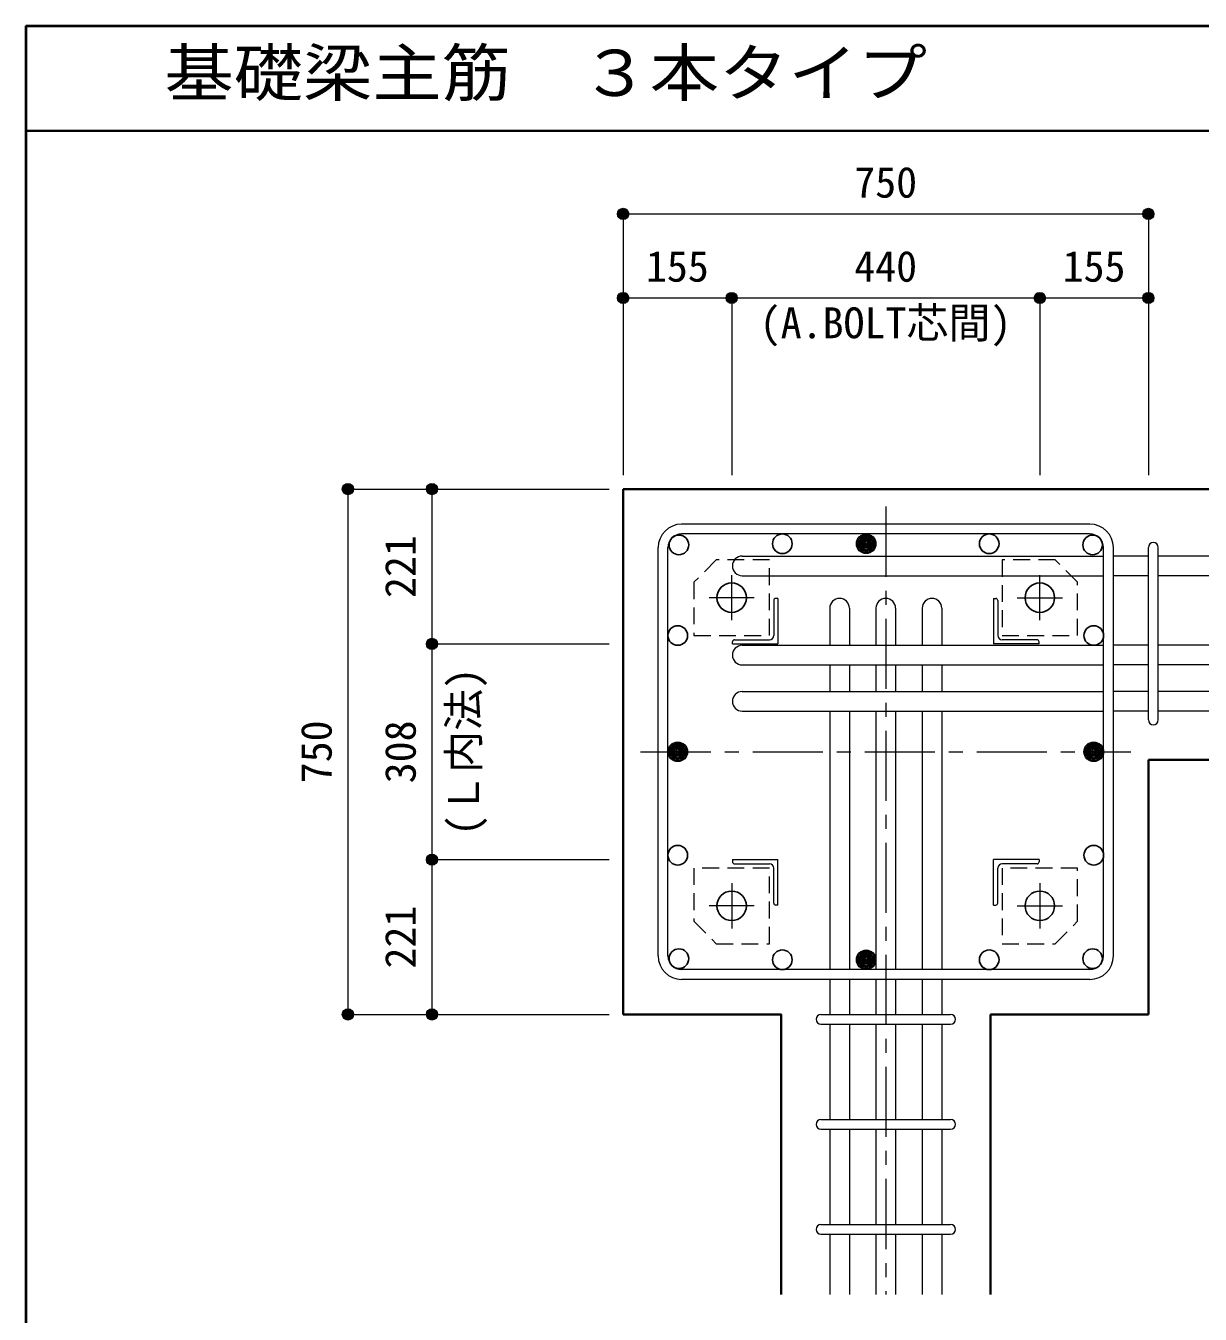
# Model space of a CAD drawing. Units: millimetres at full size, sheet at 1:20. Extents: x -3982 to 3969, y -2797 to 2801.
# Drawn here: x -3982 to -2305, y 961 to 2801 of the extents above; entities that cross this region are included whole.
import ezdxf
from ezdxf.enums import TextEntityAlignment as Align

# ---------------------------------------------------------------- set-up
doc = ezdxf.new("R2010")
doc.units = ezdxf.units.MM
doc.header["$LTSCALE"] = 20
doc.header["$PDMODE"] = 32
doc.header["$PDSIZE"] = 12
doc.linetypes.add('CHAIN1', pattern=[8, 5, -1, 1, -1])
doc.linetypes.add('DASHED1', pattern=[1.8, 1.2, -0.6])
for name, color, linetype, lineweight in [('6-1_躯体線', 2, 'Continuous', 35), ('6-2_A.Bolt_', 4, 'Continuous', 9), ('6-3_柱型主筋', 4, 'Continuous', 9), ('6-4_フープ', 7, 'Continuous', 18), ('6-5_梁主筋', 7, 'Continuous', 18), ('6-6_S.T.P.', 7, 'Continuous', 18), ('6-7_文字', 7, 'Continuous', 18), ('6-9', 4, 'DASHED1', 9), ('6-D_寸法', 4, 'Continuous', 9), ('F-0_枠', 6, 'Continuous', 40)]:
    doc.layers.add(name, color=color, linetype=linetype, lineweight=lineweight)
doc.styles.add('ＭＳ ゴシック', font='')
doc.styles.get('ＭＳ ゴシック').set_extended_font_data('MS Gothic')

msp = doc.modelspace()

# ---------------------------------------------------------------- linework, layer by layer
at = {"layer": '6-1_躯体線'}
for p, q in [((-3128.87, 1389.12), (-3128.87, 2139.12)), ((-1978.87, 2139.12), (-3128.87, 2139.12)), ((-2378.87, 1389.12), (-2378.87, 1752.62)), ((-1978.87, 1752.62), (-2378.87, 1752.62)), ((-2378.87, 1389.12), (-2604.37, 1389.12)), ((-2604.37, 989.12), (-2604.37, 1389.12))]:
    msp.add_line(p, q, dxfattribs=at)
msp.add_lwpolyline([(-2903.37, 989.12), (-2903.37, 1389.12), (-3128.87, 1389.12)], dxfattribs=at)
at = {"layer": '6-2_A.Bolt_', "linetype": 'CHAIN1'}
for p, q in [((-2973.87, 1951.92), (-2973.87, 2016.42)), ((-2533.87, 1951.92), (-2533.87, 2016.42)), ((-2941.67, 1984.12), (-3006.17, 1984.12)), ((-2566.07, 1984.12), (-2501.57, 1984.12)), ((-2973.87, 1576.32), (-2973.87, 1511.83)), ((-2533.87, 1576.32), (-2533.87, 1511.82)), ((-2941.67, 1544.12), (-3006.17, 1544.12)), ((-2566.07, 1544.12), (-2501.57, 1544.12))]:
    msp.add_line(p, q, dxfattribs=at)
at = {"layer": '6-2_A.Bolt_'}
for p, q in [((-2913.87, 1980.12), (-2913.87, 1930.12)), ((-2907.87, 1983.12), (-2910.87, 1983.12)), ((-2907.87, 1983.12), (-2907.87, 1918.12)), ((-2599.87, 1983.12), (-2599.87, 1918.12)), ((-2599.87, 1983.12), (-2596.87, 1983.12)), ((-2593.87, 1980.12), (-2593.87, 1930.12)), ((-2972.87, 1918.12), (-2972.87, 1921.12)), ((-2972.87, 1918.12), (-2907.87, 1918.12)), ((-2969.87, 1924.12), (-2919.87, 1924.12)), ((-2534.87, 1918.12), (-2599.87, 1918.12)), ((-2537.87, 1924.12), (-2587.87, 1924.12)), ((-2534.87, 1918.12), (-2534.87, 1921.12)), ((-2972.87, 1610.12), (-2907.87, 1610.12)), ((-2972.87, 1610.12), (-2972.87, 1607.12)), ((-2969.87, 1604.12), (-2919.87, 1604.12)), ((-2907.87, 1545.12), (-2907.87, 1610.12)), ((-2534.87, 1610.12), (-2599.87, 1610.12)), ((-2599.87, 1545.12), (-2599.87, 1610.12)), ((-2537.87, 1604.12), (-2587.87, 1604.12)), ((-2534.87, 1610.12), (-2534.87, 1607.12)), ((-2913.87, 1548.12), (-2913.87, 1598.12)), ((-2593.87, 1548.12), (-2593.87, 1598.12)), ((-2907.87, 1545.12), (-2910.87, 1545.12)), ((-2599.87, 1545.12), (-2596.87, 1545.12))]:
    msp.add_line(p, q, dxfattribs=at)
at = {"layer": '6-2_A.Bolt_', "color": 3, "lineweight": 25}
for centre in [(-2973.87, 1984.12), (-2533.87, 1984.12), (-2973.87, 1544.12), (-2533.87, 1544.12)]:
    msp.add_circle(centre, 21, dxfattribs=at)
at = {"layer": '6-2_A.Bolt_'}
for centre, radius, start, end in [((-2910.87, 1980.12), 3, 90, 180), ((-2596.87, 1980.12), 3, 0, 90), ((-2969.87, 1921.12), 3, 90, 180), ((-2919.87, 1930.12), 6, 270, 0), ((-2587.87, 1930.12), 6, 180, 270), ((-2537.87, 1921.12), 3, 0, 90), ((-2969.87, 1607.12), 3, 180, 270), ((-2919.87, 1598.12), 6, 0, 90), ((-2587.87, 1598.12), 6, 90, 180), ((-2537.87, 1607.12), 3, 270, 0), ((-2910.87, 1548.12), 3, 180, 270), ((-2596.87, 1548.12), 3, 270, 0)]:
    msp.add_arc(centre, radius, start, end, dxfattribs=at)
at = {"layer": '6-3_柱型主筋', "color": 3, "lineweight": 25}
for centre in [(-3049.26, 2059.51), (-2901.56, 2061.12), (-2606.17, 2061.12), (-2458.48, 2059.51), (-3050.87, 1930.12), (-2456.87, 1930.12), (-3050.87, 1616.43), (-2456.87, 1616.43), (-3049.26, 1468.74), (-2901.56, 1467.12), (-2606.17, 1467.12), (-2458.48, 1468.74)]:
    msp.add_circle(centre, 14, dxfattribs=at)
at = {"layer": '6-3_柱型主筋'}
for centre, radius in [((-2781.87, 2061.12), 14), ((-2781.87, 2061.12), 12.5), ((-2781.87, 2061.12), 11), ((-2781.87, 2061.12), 9.5), ((-2781.87, 2061.12), 8), ((-2781.87, 2061.12), 6.5), ((-2781.87, 2061.12), 5), ((-2781.87, 2061.12), 3.5), ((-2781.87, 2061.12), 2), ((-2781.87, 2061.12), 0.5), ((-3050.87, 1764.12), 14), ((-3050.87, 1764.12), 12.5), ((-3050.87, 1764.12), 11), ((-3050.87, 1764.12), 9.5), ((-3050.87, 1764.12), 8), ((-3050.87, 1764.12), 6.5), ((-3050.87, 1764.12), 5), ((-3050.87, 1764.12), 3.5), ((-2456.87, 1764.12), 14), ((-2456.87, 1764.12), 12.5), ((-2456.87, 1764.12), 11), ((-2456.87, 1764.12), 9.5), ((-2456.87, 1764.12), 8), ((-2456.87, 1764.12), 6.5), ((-2456.87, 1764.12), 5), ((-2456.87, 1764.12), 3.5), ((-3050.87, 1764.12), 2), ((-3050.87, 1764.12), 0.5), ((-2456.87, 1764.12), 2), ((-2456.87, 1764.12), 0.5), ((-2781.87, 1467.12), 14), ((-2781.87, 1467.12), 12.5), ((-2781.87, 1467.12), 11), ((-2781.87, 1467.12), 9.5), ((-2781.87, 1467.12), 8), ((-2781.87, 1467.12), 6.5), ((-2781.87, 1467.12), 5), ((-2781.87, 1467.12), 3.5), ((-2781.87, 1467.12), 2), ((-2781.87, 1467.12), 0.5)]:
    msp.add_circle(centre, radius, dxfattribs=at)
at = {"layer": '6-4_フープ'}
for p, q in [((-2462.37, 2089.12), (-3045.37, 2089.12)), ((-2462.37, 2075.12), (-3045.37, 2075.12)), ((-3078.87, 1472.62), (-3078.87, 2055.62)), ((-3064.87, 1472.62), (-3064.87, 2055.62)), ((-2442.87, 1472.62), (-2442.87, 2055.62)), ((-2428.87, 1472.62), (-2428.87, 2055.62)), ((-2462.37, 1453.12), (-3045.37, 1453.12)), ((-2462.37, 1439.12), (-3045.37, 1439.12))]:
    msp.add_line(p, q, dxfattribs=at)
for centre, radius, start, end in [((-3045.37, 2055.62), 33.5, 90, 180), ((-2462.37, 2055.62), 33.5, 0, 90), ((-3045.37, 2055.62), 19.5, 90, 180), ((-2462.37, 2055.62), 19.5, 0, 90), ((-3045.37, 1472.62), 33.5, 180, 270), ((-3045.37, 1472.62), 19.5, 180, 270), ((-2462.37, 1472.62), 33.5, 270, 0), ((-2462.37, 1472.62), 19.5, 270, 0)]:
    msp.add_arc(centre, radius, start, end, dxfattribs=at)
at = {"layer": '6-5_梁主筋'}
for p, q in [((-2958.87, 2043.51), (-2442.87, 2043.51)), ((-2378.87, 2043.51), (-2428.87, 2043.51)), ((-2228.87, 2043.51), (-2364.87, 2043.51)), ((-2958.87, 2015.51), (-2442.87, 2015.51)), ((-2378.87, 2015.51), (-2428.87, 2015.51)), ((-2228.87, 2015.51), (-2364.87, 2015.51)), ((-2833.87, 1969.12), (-2833.87, 1916.12)), ((-2805.87, 1969.12), (-2805.87, 1916.12)), ((-2767.87, 1969.12), (-2767.87, 1916.12)), ((-2739.87, 1969.12), (-2739.87, 1916.12)), ((-2701.87, 1969.12), (-2701.87, 1916.12)), ((-2673.87, 1969.12), (-2673.87, 1916.12)), ((-2958.87, 1916.12), (-2442.87, 1916.12)), ((-2378.87, 1916.12), (-2428.87, 1916.12)), ((-2228.87, 1916.12), (-2364.87, 1916.12)), ((-2958.87, 1888.12), (-2442.87, 1888.12)), ((-2833.87, 1888.12), (-2833.87, 1850.12)), ((-2805.87, 1888.12), (-2805.87, 1850.12)), ((-2767.87, 1888.12), (-2767.87, 1850.12)), ((-2739.87, 1888.12), (-2739.87, 1850.12)), ((-2701.87, 1888.12), (-2701.87, 1850.12)), ((-2673.87, 1888.12), (-2673.87, 1850.12)), ((-2378.87, 1888.12), (-2428.87, 1888.12)), ((-2228.87, 1888.12), (-2364.87, 1888.12)), ((-2958.87, 1850.12), (-2442.87, 1850.12)), ((-2378.87, 1850.12), (-2428.87, 1850.12)), ((-2228.87, 1850.12), (-2364.87, 1850.12)), ((-2958.87, 1822.12), (-2442.87, 1822.12)), ((-2833.87, 1822.12), (-2833.87, 1453.12)), ((-2805.87, 1822.12), (-2805.87, 1453.12)), ((-2767.87, 1822.12), (-2767.87, 1453.12)), ((-2739.87, 1822.12), (-2739.87, 1453.12)), ((-2701.87, 1822.12), (-2701.87, 1453.12)), ((-2673.87, 1822.12), (-2673.87, 1453.12)), ((-2378.87, 1822.12), (-2428.87, 1822.12)), ((-2228.87, 1822.12), (-2364.87, 1822.12)), ((-2833.87, 1439.12), (-2833.87, 1389.12)), ((-2805.87, 1439.12), (-2805.87, 1389.12)), ((-2767.87, 1439.12), (-2767.87, 1389.12)), ((-2739.87, 1439.12), (-2739.87, 1389.12)), ((-2701.87, 1439.12), (-2701.87, 1389.12)), ((-2673.87, 1439.12), (-2673.87, 1389.12)), ((-2833.87, 1375.12), (-2833.87, 1239.12)), ((-2805.87, 1375.12), (-2805.87, 1239.12)), ((-2767.87, 1375.12), (-2767.87, 1239.12)), ((-2739.87, 1375.12), (-2739.87, 1239.12)), ((-2701.87, 1375.12), (-2701.87, 1239.12)), ((-2673.87, 1375.12), (-2673.87, 1239.12)), ((-2833.87, 1225.12), (-2833.87, 1089.12)), ((-2805.87, 1225.12), (-2805.87, 1089.12)), ((-2767.87, 1225.12), (-2767.87, 1089.12)), ((-2739.87, 1225.12), (-2739.87, 1089.12)), ((-2701.87, 1225.12), (-2701.87, 1089.12)), ((-2673.87, 1225.12), (-2673.87, 1089.12)), ((-2833.87, 1075.12), (-2833.87, 989.12)), ((-2805.87, 1075.12), (-2805.87, 989.12)), ((-2767.87, 1075.12), (-2767.87, 989.12)), ((-2739.87, 1075.12), (-2739.87, 989.12)), ((-2701.87, 1075.12), (-2701.87, 989.12)), ((-2673.87, 1075.12), (-2673.87, 989.12))]:
    msp.add_line(p, q, dxfattribs=at)
for centre, start, end in [((-2958.87, 2029.51), 90, 180), ((-2958.87, 2029.51), 180, 270), ((-2819.87, 1969.12), 90, 180), ((-2819.87, 1969.12), 0, 90), ((-2753.87, 1969.12), 90, 180), ((-2753.87, 1969.12), 0, 90), ((-2687.87, 1969.12), 90, 180), ((-2687.87, 1969.12), 0, 90), ((-2958.87, 1902.12), 90, 180), ((-2958.87, 1902.12), 180, 270), ((-2958.87, 1836.12), 90, 180), ((-2958.87, 1836.12), 180, 270)]:
    msp.add_arc(centre, 14, start, end, dxfattribs=at)
at = {"layer": '6-6_S.T.P.'}
for p, q in [((-2378.87, 1809.62), (-2378.87, 2055.62)), ((-2378.87, 1809.62), (-2378.87, 2055.62)), ((-2378.87, 1809.62), (-2378.87, 2055.62)), ((-2378.87, 1809.62), (-2378.87, 2055.62)), ((-2364.87, 1809.62), (-2364.87, 2055.62)), ((-2364.87, 1809.62), (-2364.87, 2055.62)), ((-2364.87, 1809.62), (-2364.87, 2055.62)), ((-2364.87, 1809.62), (-2364.87, 2055.62)), ((-2846.37, 1389.12), (-2661.37, 1389.12)), ((-2846.37, 1375.12), (-2661.37, 1375.12)), ((-2846.37, 1239.12), (-2661.37, 1239.12)), ((-2846.37, 1225.12), (-2661.37, 1225.12)), ((-2846.37, 1089.12), (-2661.37, 1089.12)), ((-2846.37, 1075.12), (-2661.37, 1075.12))]:
    msp.add_line(p, q, dxfattribs=at)
for centre, start, end in [((-2371.87, 2056.01), 0, 180), ((-2371.87, 2056.01), 0, 180), ((-2371.87, 2056.01), 0, 180), ((-2371.87, 2056.01), 0, 180), ((-2371.87, 1809.62), 180, 0), ((-2371.87, 1809.62), 180, 0), ((-2371.87, 1809.62), 180, 0), ((-2371.87, 1809.62), 180, 0), ((-2846.37, 1382.12), 90, 270), ((-2846.37, 1382.12), 90, 270), ((-2846.37, 1382.12), 90, 270), ((-2846.37, 1382.12), 90, 270), ((-2661.37, 1382.12), 270, 90), ((-2661.37, 1382.12), 270, 90), ((-2661.37, 1382.12), 270, 90), ((-2661.37, 1382.12), 270, 90), ((-2846.37, 1232.12), 90, 270), ((-2661.37, 1232.12), 270, 90), ((-2846.37, 1082.12), 90, 270), ((-2661.37, 1082.12), 270, 90)]:
    msp.add_arc(centre, 7, start, end, dxfattribs=at)
at = {"layer": '6-9'}
for points in [[(-3027.87, 1930.12), (-2919.87, 1930.12), (-2919.87, 2038.12), (-2995.87, 2038.12), (-3027.87, 2006.12)], [(-2587.87, 2038.12), (-2587.87, 1930.12), (-2479.87, 1930.12), (-2479.87, 2006.12), (-2511.87, 2038.12)], [(-2919.87, 1490.12), (-2919.87, 1598.12), (-3027.87, 1598.12), (-3027.87, 1522.12), (-2995.87, 1490.12)], [(-2479.87, 1598.12), (-2587.87, 1598.12), (-2587.87, 1490.12), (-2511.87, 1490.12), (-2479.87, 1522.12)]]:
    msp.add_lwpolyline(points, close=True, dxfattribs=at)
at = {"layer": '6-D_寸法'}
for p, q in [((-3128.87, 2532.15), (-2378.87, 2532.15)), ((-2378.87, 2532.15), (-2378.87, 2412.15)), ((-3128.87, 2412.15), (-2973.87, 2412.15)), ((-2973.87, 2412.15), (-2973.87, 2159.12)), ((-2973.87, 2412.15), (-2533.87, 2412.15)), ((-2533.87, 2412.15), (-2533.87, 2159.12)), ((-2533.87, 2412.15), (-2378.87, 2412.15)), ((-2378.87, 2412.15), (-2378.87, 2159.12)), ((-3521.89, 2139.12), (-3401.89, 2139.12)), ((-3521.89, 2139.12), (-3521.89, 1389.12)), ((-3401.89, 2139.12), (-3148.87, 2139.12)), ((-3401.89, 2139.12), (-3401.89, 1918.12)), ((-3401.89, 1918.12), (-3148.87, 1918.12)), ((-3401.89, 1918.12), (-3401.89, 1610.12)), ((-3401.89, 1610.12), (-3148.87, 1610.12)), ((-3401.89, 1610.12), (-3401.89, 1389.12))]:
    msp.add_line(p, q, dxfattribs=at)
at = {"layer": '6-D_寸法', "linetype": 'CHAIN1'}
for p, q in [((-2753.87, 2114.12), (-2753.87, 989.12)), ((-3103.87, 1764.12), (-2403.87, 1764.12))]:
    msp.add_line(p, q, dxfattribs=at)
at = {"layer": '6-D_寸法'}
for points in [[(-3128.87, 2532.15), (-3128.87, 2412.15), (-3128.87, 2159.12)], [(-3521.89, 1389.12), (-3401.89, 1389.12), (-3148.87, 1389.12)]]:
    msp.add_lwpolyline(points, dxfattribs=at)
for centre, radius in [((-3128.87, 2532.15), 8), ((-3128.87, 2532.15), 7.2), ((-2378.87, 2532.15), 8), ((-2378.87, 2532.15), 7.2), ((-3128.87, 2532.15), 6.4), ((-3128.87, 2532.15), 5.6), ((-3128.87, 2532.15), 4.8), ((-3128.87, 2532.15), 4), ((-3128.87, 2532.15), 3.2), ((-3128.87, 2532.15), 2.4), ((-3128.87, 2532.15), 1.6), ((-3128.87, 2532.15), 0.8), ((-2378.87, 2532.15), 6.4), ((-2378.87, 2532.15), 5.6), ((-2378.87, 2532.15), 4.8), ((-2378.87, 2532.15), 4), ((-2378.87, 2532.15), 3.2), ((-2378.87, 2532.15), 2.4), ((-2378.87, 2532.15), 1.6), ((-2378.87, 2532.15), 0.8), ((-3128.87, 2412.15), 8), ((-3128.87, 2412.15), 7.2), ((-3128.87, 2412.15), 6.4), ((-3128.87, 2412.15), 5.6), ((-3128.87, 2412.15), 4.8), ((-3128.87, 2412.15), 4), ((-3128.87, 2412.15), 3.2), ((-3128.87, 2412.15), 2.4), ((-3128.87, 2412.15), 1.6), ((-3128.87, 2412.15), 0.8), ((-2973.87, 2412.15), 8), ((-2973.87, 2412.15), 7.2), ((-2973.87, 2412.15), 6.4), ((-2973.87, 2412.15), 5.6), ((-2973.87, 2412.15), 4.8), ((-2973.87, 2412.15), 4), ((-2973.87, 2412.15), 3.2), ((-2973.87, 2412.15), 2.4), ((-2973.87, 2412.15), 1.6), ((-2973.87, 2412.15), 0.8), ((-2533.87, 2412.15), 8), ((-2533.87, 2412.15), 7.2), ((-2533.87, 2412.15), 6.4), ((-2533.87, 2412.15), 5.6), ((-2533.87, 2412.15), 4.8), ((-2533.87, 2412.15), 4), ((-2533.87, 2412.15), 3.2), ((-2533.87, 2412.15), 2.4), ((-2533.87, 2412.15), 1.6), ((-2533.87, 2412.15), 0.8), ((-2378.87, 2412.15), 8), ((-2378.87, 2412.15), 7.2), ((-2378.87, 2412.15), 6.4), ((-2378.87, 2412.15), 5.6), ((-2378.87, 2412.15), 4.8), ((-2378.87, 2412.15), 4), ((-2378.87, 2412.15), 3.2), ((-2378.87, 2412.15), 2.4), ((-2378.87, 2412.15), 1.6), ((-2378.87, 2412.15), 0.8), ((-3521.89, 2139.12), 8), ((-3521.89, 2139.12), 7.2), ((-3521.89, 2139.12), 6.4), ((-3521.89, 2139.12), 5.6), ((-3521.89, 2139.12), 4.8), ((-3521.89, 2139.12), 4), ((-3521.89, 2139.12), 3.2), ((-3521.89, 2139.12), 2.4), ((-3521.89, 2139.12), 1.6), ((-3521.89, 2139.12), 0.8), ((-3401.89, 2139.12), 8), ((-3401.89, 2139.12), 7.2), ((-3401.89, 2139.12), 6.4), ((-3401.89, 2139.12), 5.6), ((-3401.89, 2139.12), 4.8), ((-3401.89, 2139.12), 4), ((-3401.89, 2139.12), 3.2), ((-3401.89, 2139.12), 2.4), ((-3401.89, 2139.12), 1.6), ((-3401.89, 2139.12), 0.8), ((-3401.89, 1918.12), 8), ((-3401.89, 1918.12), 7.2), ((-3401.89, 1918.12), 6.4), ((-3401.89, 1918.12), 5.6), ((-3401.89, 1918.12), 4.8), ((-3401.89, 1918.12), 4), ((-3401.89, 1918.12), 3.2), ((-3401.89, 1918.12), 2.4), ((-3401.89, 1918.12), 1.6), ((-3401.89, 1918.12), 0.8), ((-3401.89, 1610.12), 8), ((-3401.89, 1610.12), 7.2), ((-3401.89, 1610.12), 6.4), ((-3401.89, 1610.12), 5.6), ((-3401.89, 1610.12), 4.8), ((-3401.89, 1610.12), 4), ((-3401.89, 1610.12), 3.2), ((-3401.89, 1610.12), 2.4), ((-3401.89, 1610.12), 1.6), ((-3401.89, 1610.12), 0.8), ((-3521.89, 1389.12), 8), ((-3521.89, 1389.12), 7.2), ((-3521.89, 1389.12), 6.4), ((-3521.89, 1389.12), 5.6), ((-3521.89, 1389.12), 4.8), ((-3521.89, 1389.12), 4), ((-3521.89, 1389.12), 3.2), ((-3521.89, 1389.12), 2.4), ((-3521.89, 1389.12), 1.6), ((-3521.89, 1389.12), 0.8), ((-3401.89, 1389.12), 8), ((-3401.89, 1389.12), 7.2), ((-3401.89, 1389.12), 6.4), ((-3401.89, 1389.12), 5.6), ((-3401.89, 1389.12), 4.8), ((-3401.89, 1389.12), 4), ((-3401.89, 1389.12), 3.2), ((-3401.89, 1389.12), 2.4), ((-3401.89, 1389.12), 1.6), ((-3401.89, 1389.12), 0.8)]:
    msp.add_circle(centre, radius, dxfattribs=at)
at = {"layer": '6-D_寸法', "color": 7}
for p in [(-3128.87, 2532.15), (-2378.87, 2532.15), (-3128.87, 2412.15), (-2973.87, 2412.15), (-2533.87, 2412.15), (-2378.87, 2412.15), (-3521.89, 2139.12), (-3401.89, 2139.12), (-3401.89, 1918.12), (-3401.89, 1610.12), (-3521.89, 1389.12), (-3401.89, 1389.12)]:
    msp.add_point(p, dxfattribs=at)
at = {"layer": 'F-0_枠'}
for q in [(3969.4, 2800.77), (-3981.92, -2796.83)]:
    msp.add_line((-3981.92, 2800.77), q, dxfattribs=at)
at = {"layer": 'F-0_枠', "color": 2, "lineweight": 35}
msp.add_line((-3981.92, 2650.77), (2482.4, 2650.77), dxfattribs=at)

# ---------------------------------------------------------------- texts
at = {"layer": '6-7_文字', "color": 2, "style": 'ＭＳ ゴシック', "width": 1.1}
msp.add_text('\u3000\u3000基礎梁主筋\u3000３本タイプ', height=65.98, dxfattribs=at).set_placement((-3981.92, 2680.77), align=Align.BOTTOM_LEFT)
at = {"layer": '6-D_寸法', "style": 'ＭＳ ゴシック'}
for s, p in [('750', (-2798.87, 2542.15)), ('155', (-3096.37, 2422.15)), ('440', (-2798.87, 2422.15)), ('155', (-2501.37, 2422.15)), ('(A.BOLT芯間)', (-2933.87, 2341.42))]:
    msp.add_text(s, height=43.99, dxfattribs=at).set_placement(p, align=Align.BOTTOM_LEFT)
for s, p in [('221', (-3411.89, 1983.62)), ('(Ｌ内法)', (-3321.68, 1644.12)), ('750', (-3531.89, 1719.12)), ('308', (-3411.89, 1719.12)), ('221', (-3411.89, 1454.62))]:
    msp.add_text(s, height=43.99, rotation=90, dxfattribs=at).set_placement(p, align=Align.BOTTOM_LEFT)

doc.saveas('drawing.dxf')
